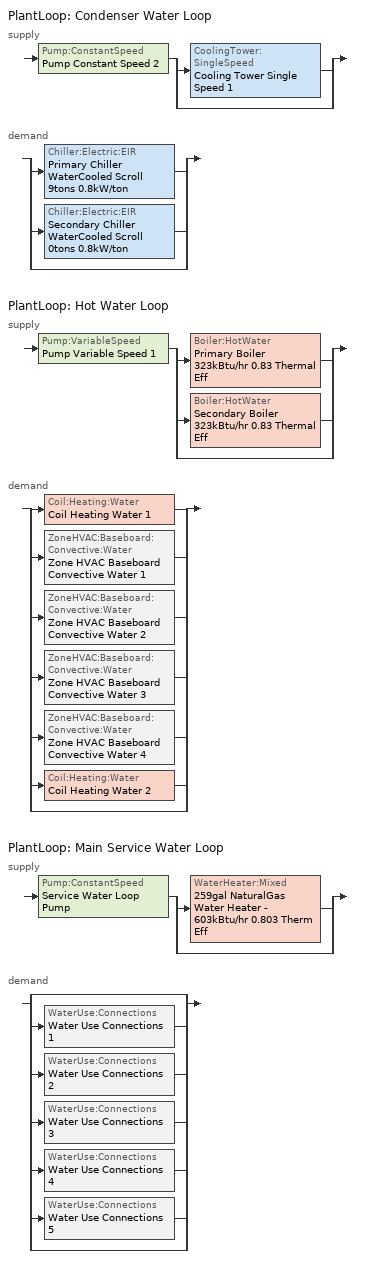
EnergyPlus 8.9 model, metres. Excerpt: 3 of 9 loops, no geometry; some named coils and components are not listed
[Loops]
PlantLoop 'Condenser Water Loop'
 supply: Pump:ConstantSpeed 'Pump Constant Speed 2' > split
  | CoolingTower:SingleSpeed 'Cooling Tower Single Speed 1'
  | bypass
 demand: split
  | Chiller:Electric:EIR 'Primary Chiller WaterCooled Scroll 9tons 0.8kW/ton'
  | Chiller:Electric:EIR 'Secondary Chiller WaterCooled Scroll 0tons 0.8kW/ton'
  | bypass
PlantLoop 'Hot Water Loop'
 supply: Pump:VariableSpeed 'Pump Variable Speed 1' > split
  | Boiler:HotWater 'Primary Boiler 323kBtu/hr 0.83 Thermal Eff'
  | Boiler:HotWater 'Secondary Boiler 323kBtu/hr 0.83 Thermal Eff'
  | bypass
 demand: split
  | Coil:Heating:Water 'Coil Heating Water 1'
  | ZoneHVAC:Baseboard:Convective:Water 'Zone HVAC Baseboard Convective Water 1'
  | ZoneHVAC:Baseboard:Convective:Water 'Zone HVAC Baseboard Convective Water 2'
  | ZoneHVAC:Baseboard:Convective:Water 'Zone HVAC Baseboard Convective Water 3'
  | ZoneHVAC:Baseboard:Convective:Water 'Zone HVAC Baseboard Convective Water 4'
  | Coil:Heating:Water 'Coil Heating Water 2'
  | bypass
PlantLoop 'Main Service Water Loop'
 supply: Pump:ConstantSpeed 'Service Water Loop Pump' > split
  | WaterHeater:Mixed '259gal NaturalGas Water Heater - 603kBtu/hr 0.803 Therm Eff'
  | bypass
 demand: split
  | bypass
  | WaterUse:Connections 'Water Use Connections 1'
  | WaterUse:Connections 'Water Use Connections 2'
  | WaterUse:Connections 'Water Use Connections 3'
  | WaterUse:Connections 'Water Use Connections 4'
  | WaterUse:Connections 'Water Use Connections 5'
  | bypass
[ZoneHVAC:Baseboard:Convective:Water] Availability Schedule=Always On Discrete; Heating Design Capacity Method=HeatingDesignCapacity; Heating Design Capacity {W}=Autosize; Heating Design Capacity Per Floor Area {W/m2}=0; Fraction of Autosized Heating Design Capacity=0.8; U-Factor Times Area Value {W/K}=Autosize; Maximum Water Flow Rate {m3/s}=Autosize; Convergence Tolerance=0.001
Zone HVAC Baseboard Convective Water 2; Zone HVAC Baseboard Convective Water 4; Zone HVAC Baseboard Convective Water 3; Zone HVAC Baseboard Convective Water 1
[Coil:Heating:Water]
Coil Heating Water 2: Availability Schedule=Always On Discrete; U-Factor Times Area Value {W/K}=Autosize; Maximum Water Flow Rate {m3/s}=Autosize; Performance Input Method=UFactorTimesAreaAndDesignWaterFlowRate; Rated Capacity {W}=Autosize; Rated Inlet Water Temperature {C}=82.2; Rated Inlet Air Temperature {C}=16.6; Rated Outlet Water Temperature {C}=71.1; Rated Outlet Air Temperature {C}=32.2; Rated Ratio for Air and Water Convection=0.5
[SetpointManager:Scheduled] Control Variable=Temperature
Name | Schedule
Setpoint Manager Scheduled 3 | CW Temp
Service hot water setpoint manager | Service Water Loop Temp - 140F
[PlantLoop] Fluid Type=Water; Maximum Loop Flow Rate {m3/s}=Autosize; Minimum Loop Flow Rate {m3/s}=0; Plant Loop Volume {m3}=Autocalculate; Load Distribution Scheme=Optimal; Plant Loop Demand Calculation Scheme=SingleSetpoint
Name | Plant Equipment Operation Scheme | Maximum Loop Temperature {C} | Minimum Loop Temperature {C}
Condenser Water Loop | Condenser Water Loop Operation Schemes | 100 | 0
Hot Water Loop | Hot Water Loop Operation Schemes | 100 | 0
Main Service Water Loop | Main Service Water Loop Operation Schemes | 60 | 10
[Sizing:Plant] Sizing Option=NonCoincident; Zone Timesteps in Averaging Window=1; Coincident Sizing Factor Mode=None
Name | Loop Type | Design Loop Exit Temperature {C} | Loop Design Temperature Difference {deltaC}
Condenser Water Loop | Condenser | 29 | 6
Hot Water Loop | Heating | 82 | 16
Main Service Water Loop | Heating | 60 | 5
[Pump:ConstantSpeed] Design Flow Rate {m3/s}=Autosize; Design Power Consumption {W}=Autosize; Fraction of Motor Inefficiencies to Fluid Stream=0; Pump Control Type=Intermittent; Design Power Sizing Method=PowerPerFlowPerPressure; Design Electric Power per Unit Flow Rate {W/(m3/s)}=348701.1; Design Shaft Power per Unit Flow Rate per Unit Head=1.28205
Name | Design Pump Head {Pa} | Motor Efficiency
Pump Constant Speed 2 | 179352 | 0.855
Service Water Loop Pump | 1 | 0.7
[PlantEquipmentOperationSchemes] Control Scheme Schedule Name 1=Always On Discrete
Name | Control Scheme Object Type 1 | Control Scheme Name 1
Condenser Water Loop Operation Schemes | PlantEquipmentOperation:CoolingLoad | Condenser Water Loop Cooling Operation Scheme
Hot Water Loop Operation Schemes | PlantEquipmentOperation:HeatingLoad | Hot Water Loop Heating Operation Scheme
Main Service Water Loop Operation Schemes | PlantEquipmentOperation:HeatingLoad | Main Service Water Loop Heating Operation Scheme
[PlantEquipmentOperation:CoolingLoad]
Condenser Water Loop Cooling Operation Scheme: Load Range Lower Limit 1 {W}=0; Load Range Upper Limit 1 {W}=1000000000; Range Equipment List Name 1=Condenser Water Loop Cooling Equipment List
[PlantEquipmentList]
Condenser Water Loop Cooling Equipment List: CoolingTower:SingleSpeed, Cooling Tower Single Speed 1
Hot Water Loop Heating Equipment List: Boiler:HotWater, Primary Boiler 323kBtu/hr 0.83 Thermal Eff, Boiler:HotWater, Secondary Boiler 323kBtu/hr 0.83 Thermal Eff
Main Service Water Loop Heating Equipment List: WaterHeater:Mixed, 259gal NaturalGas Water Heater - 603kBtu/hr 0.803 Therm Eff
[CoolingTower:SingleSpeed]
Cooling Tower Single Speed 1: Design Water Flow Rate {m3/s}=Autosize; Design Air Flow Rate {m3/s}=Autosize; Design Fan Power {W}=605.88; Design U-Factor Times Area Value {W/K}=Autosize; Free Convection Air Flow Rate {m3/s}=Autosize; Free Convection Air Flow Rate Sizing Factor=0.1; Free Convection U-Factor Times Area Value {W/K}=Autosize; Free Convection U-Factor Times Area Value Sizing Factor=0.1; Performance Input Method=UFactorTimesAreaAndDesignWaterFlowRate; Heat Rejection Capacity and Nominal Capacity Sizing Ratio=1.25; Free Convection Capacity {W}=0; Free Convection Nominal Capacity Sizing Factor=0.1; Design Inlet Air Dry-Bulb Temperature {C}=24; Design Inlet Air Wet-Bulb Temperature {C}=24; Design Approach Temperature {deltaC}=5; Design Range Temperature {deltaC}=5; Basin Heater Capacity {W/K}=0; Basin Heater Setpoint Temperature {C}=2; Evaporation Loss Mode=LossFactor; Evaporation Loss Factor {percent/K}=0.2; Drift Loss Percent {percent}=0.008; Blowdown Calculation Mode=ConcentrationRatio; Blowdown Concentration Ratio=3; Capacity Control=FanCycling; Number of Cells=1; Cell Control=MinimalCell; Cell Minimum  Water Flow Rate Fraction=0.33; Cell Maximum Water Flow Rate Fraction=2.5; Sizing Factor=1
[Pump:VariableSpeed]
Pump Variable Speed 1: Design Maximum Flow Rate {m3/s}=Autosize; Design Pump Head {Pa}=179352; Design Power Consumption {W}=Autosize; Motor Efficiency=0.855; Fraction of Motor Inefficiencies to Fluid Stream=0; Coefficient 1 of the Part Load Performance Curve=0; Coefficient 2 of the Part Load Performance Curve=1; Coefficient 3 of the Part Load Performance Curve=0; Coefficient 4 of the Part Load Performance Curve=0; Design Minimum Flow Rate {m3/s}=0; Pump Control Type=Intermittent; Skin Loss Radiative Fraction=0.5; Design Power Sizing Method=PowerPerFlowPerPressure; Design Electric Power per Unit Flow Rate {W/(m3/s)}=348701.1; Design Shaft Power per Unit Flow Rate per Unit Head=1.28205; Design Minimum Flow Rate Fraction=0
[Boiler:HotWater] Fuel Type=NaturalGas; Nominal Capacity {W}=94677.6; Nominal Thermal Efficiency=0.83; Design Water Outlet Temperature {C}=82; Design Water Flow Rate {m3/s}=Autosize; Minimum Part Load Ratio=0; Maximum Part Load Ratio=1; Optimum Part Load Ratio=1; Water Outlet Upper Temperature Limit {C}=99; Boiler Flow Mode=ConstantFlow; Parasitic Electric Load {W}=0; Sizing Factor=1
Primary Boiler 323kBtu/hr 0.83 Thermal Eff; Secondary Boiler 323kBtu/hr 0.83 Thermal Eff
[SetpointManager:OutdoorAirReset]
Setpoint Manager Outdoor Air Reset 1: Control Variable=Temperature; Setpoint at Outdoor Low Temperature {C}=82; Outdoor Low Temperature {C}=-16; Setpoint at Outdoor High Temperature {C}=60; Outdoor High Temperature {C}=0
[PlantEquipmentOperation:HeatingLoad] Load Range Lower Limit 1 {W}=0; Load Range Upper Limit 1 {W}=1000000000
Name | Range Equipment List Name 1
Hot Water Loop Heating Operation Scheme | Hot Water Loop Heating Equipment List
Main Service Water Loop Heating Operation Scheme | Main Service Water Loop Heating Equipment List
[WaterHeater:Mixed]
259gal NaturalGas Water Heater - 603kBtu/hr 0.803 Therm Eff: Tank Volume {m3}=0.979609; Setpoint Temperature Schedule=Service Water Loop Temp - 140F; Deadband Temperature Difference {deltaC}=2; Maximum Temperature Limit {C}=82.2222; Heater Control Type=Cycle; Heater Maximum Capacity {W}=176818; Heater Ignition Minimum Flow Rate {m3/s}=0; Heater Ignition Delay {s}=0; Heater Fuel Type=NaturalGas; Heater Thermal Efficiency=0.803346; Part Load Factor Curve=SWH-EFFFPLR-NECB2011; Off Cycle Parasitic Fuel Consumption Rate {W}=20; Off Cycle Parasitic Fuel Type=NaturalGas; Off Cycle Parasitic Heat Fraction to Tank=0.8; On Cycle Parasitic Fuel Consumption Rate {W}=0; On Cycle Parasitic Fuel Type=NaturalGas; On Cycle Parasitic Heat Fraction to Tank=0; Ambient Temperature Indicator=Schedule; Ambient Temperature Schedule=Water Heater Ambient Temp Schedule - 70F; Off Cycle Loss Coefficient to Ambient Temperature {W/K}=15.2152; Off Cycle Loss Fraction to Zone=1; On Cycle Loss Coefficient to Ambient Temperature {W/K}=15.2152; On Cycle Loss Fraction to Zone=1; Use Side Effectiveness=1; Source Side Effectiveness=1; Use Side Design Flow Rate {m3/s}=Autosize; Source Side Design Flow Rate {m3/s}=Autosize; Indirect Water Heating Recovery Time {hr}=1.5; Source Side Flow Control Mode=IndirectHeatPrimarySetpoint
[WaterUse:Connections]
Name | Water Use Equipment Name 1
Water Use Connections 1 | Wholebuilding-health-care clinic Service Water Use 0.96gal/min
Water Use Connections 2 | Wholebuilding-hospital Service Water Use 0.72gal/min
Water Use Connections 3 | Wholebuilding-hotel Service Water Use 3.19gal/min
Water Use Connections 4 | Wholebuilding-library Service Water Use 0.72gal/min
Water Use Connections 5 | Wholebuilding-manufacturing facility Service Water Use 0.48gal/min
[WaterUse:Equipment]
Name | Peak Flow Rate {m3/s} | Flow Rate Fraction Schedule | Target Temperature Schedule | Zone | Sensible Fraction Schedule | Latent Fraction Schedule
Wholebuilding-health-care clinic Service Water Use 0.96gal/min | 6.04679e-05 | NECB-A-Service Water Heating | Schedule Ruleset 5 | ALL_ST=WholeBuilding_FL=Story 1_SCH=A | Schedule Ruleset 3 | Schedule Ruleset 4
Wholebuilding-hospital Service Water Use 0.72gal/min | 4.5351e-05 | NECB-H-Service Water Heating | Schedule Ruleset 8 | ALL_ST=WholeBuilding_FL=Story 1_SCH=H | Schedule Ruleset 6 | Schedule Ruleset 7
Wholebuilding-hotel Service Water Use 3.19gal/min | 0.000201565 | NECB-F-Service Water Heating | Schedule Ruleset 11 | DU_BT=Hotel_ST=WholeBuilding_FL=Story 1_SCHF | Schedule Ruleset 9 | Schedule Ruleset 10
Wholebuilding-library Service Water Use 0.72gal/min | 4.5351e-05 | NECB-C-Service Water Heating | Schedule Ruleset 14 | ALL_ST=WholeBuilding_FL=Story 1_SCH=C | Schedule Ruleset 12 | Schedule Ruleset 13
Wholebuilding-manufacturing facility Service Water Use 0.48gal/min | 3.0241e-05 | NECB-A-Service Water Heating | Schedule Ruleset 17 | ALL_ST=WholeBuilding_FL=Story 1_SCH=A 1 | Schedule Ruleset 15 | Schedule Ruleset 16
[Schedule:Day:Interval]
NECB-A-Service Water Heating Default; NECB-A-Service Water Heating Default|Wkdy Day: No, 07:00, 0.05, 08:00, 0.1, 10:00, 0.5, 16:00, 0.9, 17:00, 0.7, 18:00, 0.5, 19:00, 0.3, 22:00, 0.2, 24:00, 0.05
NECB-A-Service Water Heating Sat Day; NECB-A-Service Water Heating Sun|Hol Day; Schedule Day 11; Schedule Day 14; Schedule Day 17; Schedule Day 20; Schedule Day 23: No, 24:00, 0.05
NECB-C-Service Water Heating Default; NECB-C-Service Water Heating Default|Wkdy Day: No, 08:00, 0.05, 09:00, 0.1, 10:00, 0.2, 11:00, 0.3, 12:00, 0.4, 16:00, 0.8, 17:00, 0.6, 18:00, 0.4, 19:00, 0.3, 21:00, 0.2, 24:00, 0.05
NECB-C-Service Water Heating Sat Day: No, 08:00, 0.05, 09:00, 0.1, 10:00, 0.2, 11:00, 0.3, 12:00, 0.5, 16:00, 0.9, 17:00, 0.7, 18:00, 0.5, 19:00, 0.3, 21:00, 0.2, 24:00, 0.05
NECB-C-Service Water Heating Sun|Hol Day: No, 10:00, 0.05, 11:00, 0.1, 12:00, 0.2, 13:00, 0.4, 15:00, 0.8, 16:00, 0.6, 17:00, 0.4, 18:00, 0.3, 19:00, 0.2, 24:00, 0.05
NECB-F-Service Water Heating Default; NECB-F-Service Water Heating Default|Wkdy Day: No, 01:00, 0.5, 02:00, 0.3, 03:00, 0.2, 05:00, 0.1, 06:00, 0.2, 07:00, 0.4, 08:00, 0.6, 09:00, 0.9, 10:00, 0.7, 12:00, 0.5, 13:00, 0.4, 14:00, 0.5, 15:00, 0.4, 19:00, 0.3, 20:00, 0.5, 24:00, 0.7
NECB-F-Service Water Heating Sat Day: No, 01:00, 0.5, 02:00, 0.3, 03:00, 0.2, 05:00, 0.1, 06:00, 0.2, 07:00, 0.4, 08:00, 0.5, 09:00, 0.8, 10:00, 0.6, 15:00, 0.5, 16:00, 0.4, 19:00, 0.3, 20:00, 0.5, 24:00, 0.7
NECB-F-Service Water Heating Sun|Hol Day: No, 01:00, 0.5, 02:00, 0.3, 03:00, 0.2, 05:00, 0.1, 06:00, 0.2, 08:00, 0.4, 09:00, 0.6, 10:00, 0.9, 11:00, 0.7, 14:00, 0.5, 15:00, 0.4, 19:00, 0.3, 20:00, 0.4, 24:00, 0.6
NECB-H-Service Water Heating Default; NECB-H-Service Water Heating Default|Wkdy Day; NECB-H-Service Water Heating Sat Day; NECB-H-Service Water Heating Sun|Hol Day: No, 24:00, 0.9
satCW Temp 1; Schedule Day 7; sunCW Temp 1; wkdCW Temp 1: No, 01:00, 29, 02:00, 29, 03:00, 29, 04:00, 29, 05:00, 29, 06:00, 29, 07:00, 29, 08:00, 29, 09:00, 29, 10:00, 29, 11:00, 29, 12:00, 29, 13:00, 29, 14:00, 29, 15:00, 29, 16:00, 29, 17:00, 29, 18:00, 29, 19:00, 29, 20:00, 29, 21:00, 29, 22:00, 29, 23:00, 29, 24:00, 29
Schedule Day 10; Schedule Day 13; Schedule Day 16; Schedule Day 19; Schedule Day 22: No, 24:00, 0.2
Schedule Day 12; Schedule Day 15; Schedule Day 18; Schedule Day 21; Schedule Day 24; Service Water Loop Temp - 140F Default: No, 24:00, 60
Water Heater Ambient Temp Schedule - 70F Default: No, 24:00, 21.1111
[Schedule:Week:Daily]
CW Temp Week Rule - Jan1-Dec31: sunCW Temp 1, wkdCW Temp 1, wkdCW Temp 1, wkdCW Temp 1, wkdCW Temp 1, wkdCW Temp 1, satCW Temp 1, Schedule Day 7, Schedule Day 7, Schedule Day 7, Schedule Day 7, Schedule Day 7
NECB-A-Service Water Heating Week Rule - Jan1-Dec31: NECB-A-Service Water Heating Sun|Hol Day, NECB-A-Service Water Heating Default|Wkdy Day, NECB-A-Service Water Heating Default|Wkdy Day, NECB-A-Service Water Heating Default|Wkdy Day, NECB-A-Service Water Heating Default|Wkdy Day, NECB-A-Service Water Heating Default|Wkdy Day, NECB-A-Service Water Heating Sat Day, NECB-A-Service Water Heating Default, NECB-A-Service Water Heating Default, NECB-A-Service Water Heating Default, NECB-A-Service Water Heating Default, NECB-A-Service Water Heating Default
NECB-C-Service Water Heating Week Rule - Jan1-Dec31: NECB-C-Service Water Heating Sun|Hol Day, NECB-C-Service Water Heating Default|Wkdy Day, NECB-C-Service Water Heating Default|Wkdy Day, NECB-C-Service Water Heating Default|Wkdy Day, NECB-C-Service Water Heating Default|Wkdy Day, NECB-C-Service Water Heating Default|Wkdy Day, NECB-C-Service Water Heating Sat Day, NECB-C-Service Water Heating Default, NECB-C-Service Water Heating Default, NECB-C-Service Water Heating Default, NECB-C-Service Water Heating Default, NECB-C-Service Water Heating Default
NECB-F-Service Water Heating Week Rule - Jan1-Dec31: NECB-F-Service Water Heating Sun|Hol Day, NECB-F-Service Water Heating Default|Wkdy Day, NECB-F-Service Water Heating Default|Wkdy Day, NECB-F-Service Water Heating Default|Wkdy Day, NECB-F-Service Water Heating Default|Wkdy Day, NECB-F-Service Water Heating Default|Wkdy Day, NECB-F-Service Water Heating Sat Day, NECB-F-Service Water Heating Default, NECB-F-Service Water Heating Default, NECB-F-Service Water Heating Default, NECB-F-Service Water Heating Default, NECB-F-Service Water Heating Default
NECB-H-Service Water Heating Week Rule - Jan1-Dec31: NECB-H-Service Water Heating Sun|Hol Day, NECB-H-Service Water Heating Default|Wkdy Day, NECB-H-Service Water Heating Default|Wkdy Day, NECB-H-Service Water Heating Default|Wkdy Day, NECB-H-Service Water Heating Default|Wkdy Day, NECB-H-Service Water Heating Default|Wkdy Day, NECB-H-Service Water Heating Sat Day, NECB-H-Service Water Heating Default, NECB-H-Service Water Heating Default, NECB-H-Service Water Heating Default, NECB-H-Service Water Heating Default, NECB-H-Service Water Heating Default
Schedule Ruleset 10 Week Rule - Jan1-Dec31: Schedule Day 17, Schedule Day 17, Schedule Day 17, Schedule Day 17, Schedule Day 17, Schedule Day 17, Schedule Day 17, Schedule Day 17, Schedule Day 17, Schedule Day 17, Schedule Day 17, Schedule Day 17
Schedule Ruleset 11 Week Rule - Jan1-Dec31: Schedule Day 18, Schedule Day 18, Schedule Day 18, Schedule Day 18, Schedule Day 18, Schedule Day 18, Schedule Day 18, Schedule Day 18, Schedule Day 18, Schedule Day 18, Schedule Day 18, Schedule Day 18
Schedule Ruleset 12 Week Rule - Jan1-Dec31: Schedule Day 19, Schedule Day 19, Schedule Day 19, Schedule Day 19, Schedule Day 19, Schedule Day 19, Schedule Day 19, Schedule Day 19, Schedule Day 19, Schedule Day 19, Schedule Day 19, Schedule Day 19
Schedule Ruleset 13 Week Rule - Jan1-Dec31: Schedule Day 20, Schedule Day 20, Schedule Day 20, Schedule Day 20, Schedule Day 20, Schedule Day 20, Schedule Day 20, Schedule Day 20, Schedule Day 20, Schedule Day 20, Schedule Day 20, Schedule Day 20
Schedule Ruleset 14 Week Rule - Jan1-Dec31: Schedule Day 21, Schedule Day 21, Schedule Day 21, Schedule Day 21, Schedule Day 21, Schedule Day 21, Schedule Day 21, Schedule Day 21, Schedule Day 21, Schedule Day 21, Schedule Day 21, Schedule Day 21
Schedule Ruleset 15 Week Rule - Jan1-Dec31: Schedule Day 22, Schedule Day 22, Schedule Day 22, Schedule Day 22, Schedule Day 22, Schedule Day 22, Schedule Day 22, Schedule Day 22, Schedule Day 22, Schedule Day 22, Schedule Day 22, Schedule Day 22
Schedule Ruleset 16 Week Rule - Jan1-Dec31: Schedule Day 23, Schedule Day 23, Schedule Day 23, Schedule Day 23, Schedule Day 23, Schedule Day 23, Schedule Day 23, Schedule Day 23, Schedule Day 23, Schedule Day 23, Schedule Day 23, Schedule Day 23
Schedule Ruleset 17 Week Rule - Jan1-Dec31: Schedule Day 24, Schedule Day 24, Schedule Day 24, Schedule Day 24, Schedule Day 24, Schedule Day 24, Schedule Day 24, Schedule Day 24, Schedule Day 24, Schedule Day 24, Schedule Day 24, Schedule Day 24
Schedule Ruleset 3 Week Rule - Jan1-Dec31: Schedule Day 10, Schedule Day 10, Schedule Day 10, Schedule Day 10, Schedule Day 10, Schedule Day 10, Schedule Day 10, Schedule Day 10, Schedule Day 10, Schedule Day 10, Schedule Day 10, Schedule Day 10
Schedule Ruleset 4 Week Rule - Jan1-Dec31: Schedule Day 11, Schedule Day 11, Schedule Day 11, Schedule Day 11, Schedule Day 11, Schedule Day 11, Schedule Day 11, Schedule Day 11, Schedule Day 11, Schedule Day 11, Schedule Day 11, Schedule Day 11
Schedule Ruleset 5 Week Rule - Jan1-Dec31: Schedule Day 12, Schedule Day 12, Schedule Day 12, Schedule Day 12, Schedule Day 12, Schedule Day 12, Schedule Day 12, Schedule Day 12, Schedule Day 12, Schedule Day 12, Schedule Day 12, Schedule Day 12
Schedule Ruleset 6 Week Rule - Jan1-Dec31: Schedule Day 13, Schedule Day 13, Schedule Day 13, Schedule Day 13, Schedule Day 13, Schedule Day 13, Schedule Day 13, Schedule Day 13, Schedule Day 13, Schedule Day 13, Schedule Day 13, Schedule Day 13
Schedule Ruleset 7 Week Rule - Jan1-Dec31: Schedule Day 14, Schedule Day 14, Schedule Day 14, Schedule Day 14, Schedule Day 14, Schedule Day 14, Schedule Day 14, Schedule Day 14, Schedule Day 14, Schedule Day 14, Schedule Day 14, Schedule Day 14
Schedule Ruleset 8 Week Rule - Jan1-Dec31: Schedule Day 15, Schedule Day 15, Schedule Day 15, Schedule Day 15, Schedule Day 15, Schedule Day 15, Schedule Day 15, Schedule Day 15, Schedule Day 15, Schedule Day 15, Schedule Day 15, Schedule Day 15
Schedule Ruleset 9 Week Rule - Jan1-Dec31: Schedule Day 16, Schedule Day 16, Schedule Day 16, Schedule Day 16, Schedule Day 16, Schedule Day 16, Schedule Day 16, Schedule Day 16, Schedule Day 16, Schedule Day 16, Schedule Day 16, Schedule Day 16
Service Water Loop Temp - 140F Week Rule - Jan1-Dec31: Service Water Loop Temp - 140F Default, Service Water Loop Temp - 140F Default, Service Water Loop Temp - 140F Default, Service Water Loop Temp - 140F Default, Service Water Loop Temp - 140F Default, Service Water Loop Temp - 140F Default, Service Water Loop Temp - 140F Default, Service Water Loop Temp - 140F Default, Service Water Loop Temp - 140F Default, Service Water Loop Temp - 140F Default, Service Water Loop Temp - 140F Default, Service Water Loop Temp - 140F Default
Water Heater Ambient Temp Schedule - 70F Week Rule - Jan1-Dec31: Water Heater Ambient Temp Schedule - 70F Default, Water Heater Ambient Temp Schedule - 70F Default, Water Heater Ambient Temp Schedule - 70F Default, Water Heater Ambient Temp Schedule - 70F Default, Water Heater Ambient Temp Schedule - 70F Default, Water Heater Ambient Temp Schedule - 70F Default, Water Heater Ambient Temp Schedule - 70F Default, Water Heater Ambient Temp Schedule - 70F Default, Water Heater Ambient Temp Schedule - 70F Default, Water Heater Ambient Temp Schedule - 70F Default, Water Heater Ambient Temp Schedule - 70F Default, Water Heater Ambient Temp Schedule - 70F Default
[Schedule:Year]
CW Temp: CW Temp Week Rule - Jan1-Dec31, 1, 1, 12, 31
NECB-A-Service Water Heating: NECB-A-Service Water Heating Week Rule - Jan1-Dec31, 1, 1, 12, 31
NECB-C-Service Water Heating: NECB-C-Service Water Heating Week Rule - Jan1-Dec31, 1, 1, 12, 31
NECB-F-Service Water Heating: NECB-F-Service Water Heating Week Rule - Jan1-Dec31, 1, 1, 12, 31
NECB-H-Service Water Heating: NECB-H-Service Water Heating Week Rule - Jan1-Dec31, 1, 1, 12, 31
Schedule Ruleset 10: Schedule Ruleset 10 Week Rule - Jan1-Dec31, 1, 1, 12, 31
Schedule Ruleset 11: Schedule Ruleset 11 Week Rule - Jan1-Dec31, 1, 1, 12, 31
Schedule Ruleset 12: Schedule Ruleset 12 Week Rule - Jan1-Dec31, 1, 1, 12, 31
Schedule Ruleset 13: Schedule Ruleset 13 Week Rule - Jan1-Dec31, 1, 1, 12, 31
Schedule Ruleset 14: Schedule Ruleset 14 Week Rule - Jan1-Dec31, 1, 1, 12, 31
Schedule Ruleset 15: Schedule Ruleset 15 Week Rule - Jan1-Dec31, 1, 1, 12, 31
Schedule Ruleset 16: Schedule Ruleset 16 Week Rule - Jan1-Dec31, 1, 1, 12, 31
Schedule Ruleset 17: Schedule Ruleset 17 Week Rule - Jan1-Dec31, 1, 1, 12, 31
Schedule Ruleset 3: Schedule Ruleset 3 Week Rule - Jan1-Dec31, 1, 1, 12, 31
Schedule Ruleset 4: Schedule Ruleset 4 Week Rule - Jan1-Dec31, 1, 1, 12, 31
Schedule Ruleset 5: Schedule Ruleset 5 Week Rule - Jan1-Dec31, 1, 1, 12, 31
Schedule Ruleset 6: Schedule Ruleset 6 Week Rule - Jan1-Dec31, 1, 1, 12, 31
Schedule Ruleset 7: Schedule Ruleset 7 Week Rule - Jan1-Dec31, 1, 1, 12, 31
Schedule Ruleset 8: Schedule Ruleset 8 Week Rule - Jan1-Dec31, 1, 1, 12, 31
Schedule Ruleset 9: Schedule Ruleset 9 Week Rule - Jan1-Dec31, 1, 1, 12, 31
Service Water Loop Temp - 140F: Service Water Loop Temp - 140F Week Rule - Jan1-Dec31, 1, 1, 12, 31
Water Heater Ambient Temp Schedule - 70F: Water Heater Ambient Temp Schedule - 70F Week Rule - Jan1-Dec31, 1, 1, 12, 31
[Schedule:Constant]
Always On Discrete: Hourly Value=1
[Curve:Cubic]
SWH-EFFFPLR-NECB2011: Coefficient1 Constant=0.7576; Coefficient2 x=1.0071; Coefficient3 x**2=-1.4443; Coefficient4 x**3=0.6844; Minimum Value of x {BasedOnField A2}=0; Maximum Value of x {BasedOnField A2}=1
